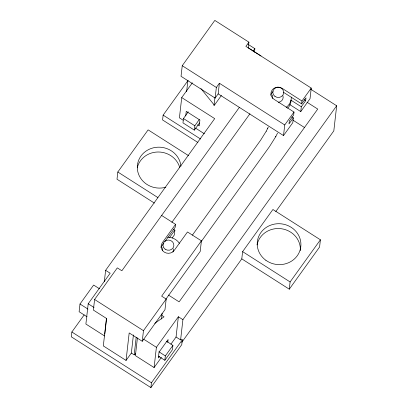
<?xml version="1.0" encoding="UTF-8"?>
<svg xmlns="http://www.w3.org/2000/svg" width="408" height="408" viewBox="0 0 408 408"><rect width="100%" height="100%" fill="white"/><g stroke="black" fill="none" stroke-linecap="round" stroke-linejoin="round"><path stroke-width="0.61" d="M84.145 314.93L71.874 332L71.323 336.824L150.889 387.6L181.759 344.668L182.305 339.844L181.167 339.119L180.601 339.91L176.057 337.008L178.362 316.751L182.911 319.653L180.601 339.91M99.491 288.788L93.631 285.044L79.999 304.011L79.116 311.727L87.108 316.827M192.352 82.804L181.728 97.578L214.695 118.616L105.616 270.325L110.165 273.227L88.199 303.781L85.889 324.039L104.581 335.968M239.389 107.329L121.859 270.769L117.315 267.867L94.59 299.472L93.381 310.085L106.452 318.429L103.321 345.918L126.052 360.427L131.356 353.053L133.421 334.932M104.321 281.719L105.616 270.325M188.68 155.739L148.124 129.861L117.825 172.003L116.999 179.234L154.357 203.072M104.795 334.065L106.6 318.24M126.052 360.427L129.183 332.933L142.254 341.277L164.98 309.672L166.189 299.059L161.644 296.157L201.409 240.847L187.486 231.963L174.231 250.4A7.176 6.712 6.5 0 1 164.286 252.124A7.176 6.712 6.5 0 1 162.297 242.78L175.552 224.344L161.629 215.46M131.356 353.053L134.196 354.868L136.19 337.37M137.419 337.906L135.4 355.633L154.086 367.562L161.41 357.377M187.971 80.58L163.134 115.127L162.583 119.952L197.885 142.479M142.254 341.277L143.468 330.669L166.189 299.059M248.278 47.782L248.916 42.162L214.817 20.4L182.243 65.703L181.035 76.311L215.133 98.073L218.168 93.86L219.376 83.247L284.733 124.96L283.524 135.573L218.168 93.86M181.728 97.578L179.423 117.836L183.141 120.212M150.889 387.6L151.439 382.775L182.305 339.844M154.086 367.562L156.397 347.305L178.362 316.751M188.246 111.797L183.472 118.534L182.978 122.874L194.341 130.132L199.548 122.895M186.614 91.688L187.894 80.442M161.451 319.01L162.093 313.385M185.732 115.969L186.257 111.338L199.9 120.039L199.242 125.827L197.666 124.823M173.385 229.169L174.894 230.132L174.344 234.957L172.135 238.027M175.552 224.344L175.221 227.241L164.914 241.582M158.437 356.199L164.837 360.284L165.332 355.944L172.905 345.408L166.515 341.221M167.79 342.414L168.121 339.522L159.028 352.165L158.37 357.954L159.462 356.434M194.341 130.132L194.835 125.791L199.242 119.569M172.905 345.408L172.411 349.748L164.837 360.284M213.996 105.764L214.924 97.645M215.133 98.073L216.347 87.465L219.376 83.247M201.409 240.847L200.201 251.461L166.01 299.018M254.47 52.234L254.873 48.669L248.054 44.319M241.786 258.871L242.612 251.634L272.911 209.493L320.402 239.802L319.576 247.039L289.277 289.18L241.786 258.871L181.733 342.399M291.781 116.841L293.352 117.841L292.801 122.665L283.524 135.573M283.315 92.193L301.634 103.887L301.966 100.99L282.071 88.296A7.176 6.712 6.5 0 0 272.131 90.02A7.176 6.712 6.5 0 0 274.12 99.358L294.01 112.052L293.684 114.949L289.328 121.008L288.997 123.899L293.352 117.841M289.762 104.586L300.757 111.603L301.303 106.779L305.658 100.72L305.99 97.828L301.634 103.887M248.916 42.162L245.886 46.374L311.243 88.087L310.034 98.695L300.757 111.603M289.277 289.18L290.103 281.943L320.402 239.802M310.483 89.072L336.676 105.784L333.82 130.866L275.803 211.558M268.265 127.077L267.765 128.199M267.612 128.52L267.806 128.107M277.542 133.1L275.849 136.43M267.653 128.433L266.23 131.228M200.92 241.99L269.479 146.63L275.655 136.792M266.261 131.172L260.554 140.316L192.392 235.12M275.624 136.843L275.879 136.374M253.098 51.138L254.873 48.669M221.386 95.467L214.389 105.203L200.92 88.572M171.87 222.345L249.91 113.801M163.807 243.117L161.966 245.677A7.176 6.712 6.5 0 0 161.007 247.656M169.371 237.818L174.894 230.132M284.733 124.96L294.01 112.052M301.966 100.99L311.243 88.087M182.911 319.653L336.676 105.784M170.932 344.138L176.057 337.008M154.744 323.376L164.041 316.832L161.899 315.466M134.196 354.868L135.736 353.782M248.11 47.726L260.993 55.947M304.093 99.72L305.658 100.72M307.035 102.24L317.735 109.069L179.117 301.864L168.417 295.035M290.838 100.098L301.303 106.779M292.944 120.151L304.715 127.663M182.243 65.703L216.347 87.465M183.472 118.534L194.835 125.791M195.371 128.015L204.408 133.783M163.134 115.127L200.573 139.021M117.825 172.003L157.845 197.543M242.612 251.634L290.103 281.943M94.59 299.472L143.468 330.669M88.199 303.781L94.069 307.53M143.58 339.125L156.397 347.305M79.999 304.011L87.99 309.111M71.874 332L151.439 382.775M158.941 351.752L165.332 355.944M270.733 95.319A7.176 6.712 6.5 0 1 273.034 91.611M257.035 244.943A21.874 20.446 6.5 0 1 281.224 228.72A21.874 20.446 6.5 0 1 300.334 250.614M165.816 187.221A21.874 20.446 6.5 0 1 137.899 172.1A21.874 20.446 6.5 0 1 155.667 147.385A21.874 20.446 6.5 0 1 180.928 166.199M137.246 167.816A21.874 20.446 6.5 0 1 158.049 151.995A21.874 20.446 6.5 0 1 179.699 167.402M173.191 248.849A5.467 5.11 6.5 0 1 173.094 251.573M173.043 251.716A5.467 5.11 6.5 0 1 172.926 252.001M162.496 250.782A5.467 5.11 6.5 0 1 162.578 248.656M162.716 248.217A5.467 5.11 6.5 0 1 162.965 247.656M167.734 237.175A13.668 12.781 6.5 0 1 179.423 243.296M291.088 100.251A13.668 12.781 6.5 0 1 287.686 108.217M291.368 97.073A13.668 12.781 6.5 0 1 286.181 107.36M282.938 95.793A5.467 5.11 6.5 0 1 278.419 102.286M272.437 98.471A5.467 5.11 6.5 0 1 272.733 95.033M265.889 260.299A21.874 20.446 6.5 0 0 300.757 247.008A21.874 20.446 6.5 0 0 270.57 225.196A21.874 20.446 6.5 0 0 265.889 260.299M165.133 249.176A5.467 5.11 6.5 0 0 173.849 245.856A5.467 5.11 6.5 0 0 166.301 240.399A5.467 5.11 6.5 0 0 165.133 249.176M274.966 96.416A5.467 5.11 6.5 0 0 283.682 93.09A5.467 5.11 6.5 0 0 276.134 87.638A5.467 5.11 6.5 0 0 274.966 96.416"/></g></svg>
